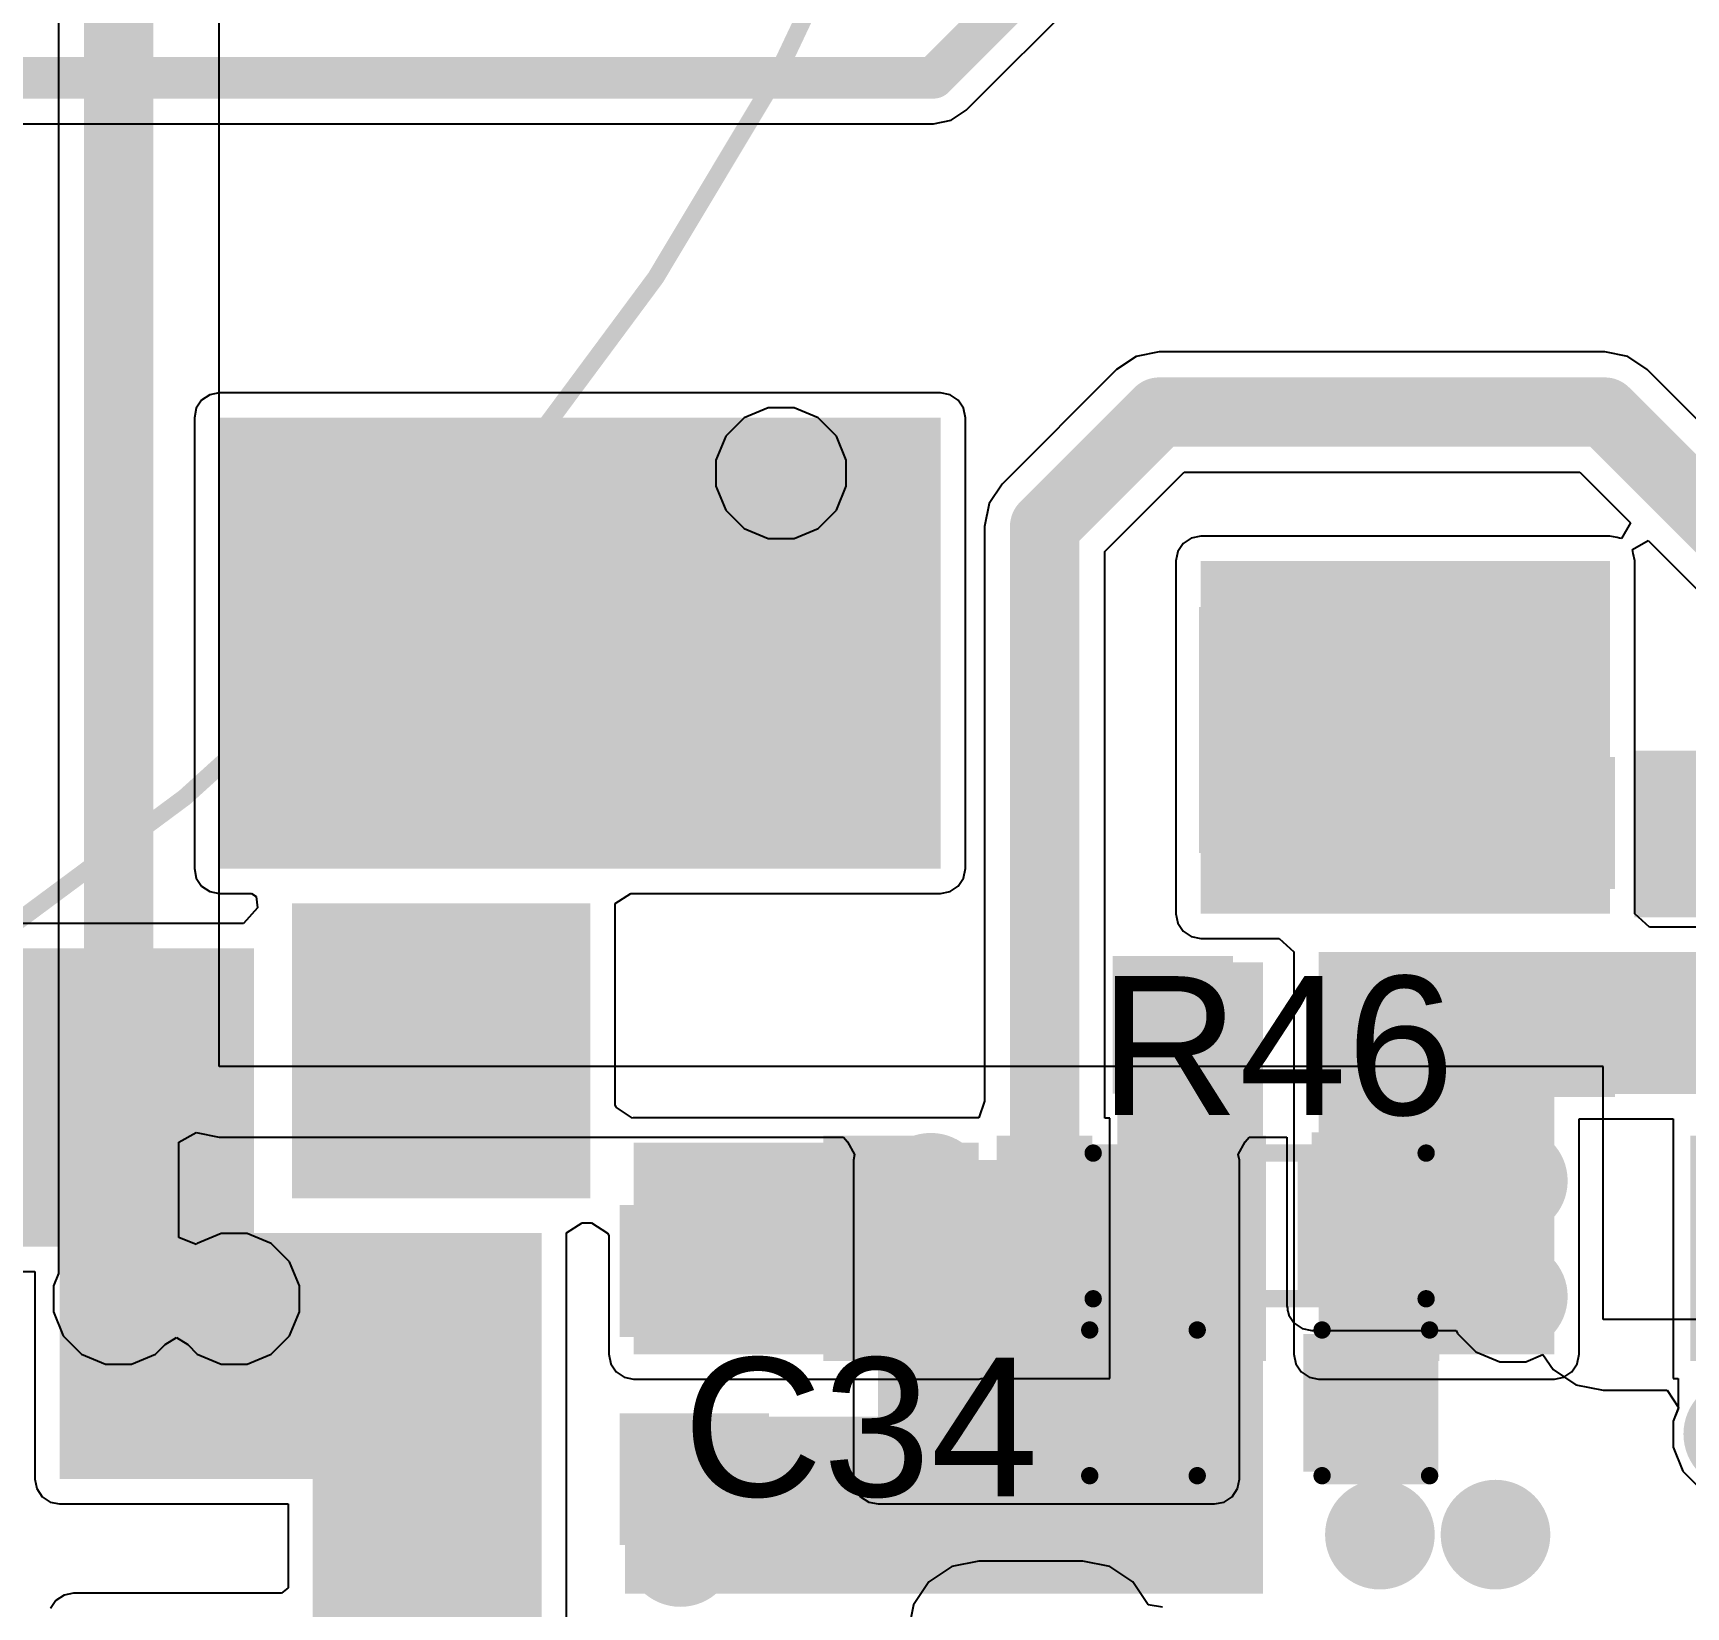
# Model space of a CAD drawing. Header units: millimetres. Extents: x 0 to 214, y 0 to 214.
# Drawn here: x 2.6093 to 3.0859, y 2.4732 to 2.9269 of the extents above; entities that cross this region are included whole.
import ezdxf

# ---------------------------------------------------------------- set-up
doc = ezdxf.new("R2010")
doc.units = ezdxf.units.MM
doc.header["$MEASUREMENT"] = 0
for name, color, linetype in [('BottomLayer', 5, 'Continuous'), ('BottomPaste', 16, 'Continuous'), ('BottomSolder', 6, 'Continuous'), ('TopLayer', 1, 'Continuous'), ('TopOverlay', 2, 'Continuous'), ('TopPaste', 8, 'Continuous'), ('TopSolder', 216, 'Continuous'), ('ViaHoleLayer', 16, 'Continuous')]:
    doc.layers.add(name, color=color, linetype=linetype)
doc.styles.add('Arial', font='', dxfattribs={"height": 0.2})
doc.styles.get('Arial').set_extended_font_data('Arial')

# ---------------------------------------------------------------- blocks, each defined once
blk = doc.blocks.new('FC_PFC1060_850M_B_L_18')
at = {"layer": 'TopOverlay', "const_width": 0.005}
blk.add_lwpolyline([(0.29598, 0, 1), (-1.08198, 0, 1)], format="xyb", close=True, dxfattribs=at)
blk = doc.blocks.new('C___0603_20')
at = {"layer": 'TopLayer'}
for points in [[(-0.015, 0.0175), (-0.015, -0.0175), (-0.045, -0.0175), (-0.045, 0.0175)], [(0.045, 0.0175), (0.045, -0.0175), (0.015, -0.0175), (0.015, 0.0175)]]:
    blk.add_hatch(color=1, dxfattribs=at).paths.add_polyline_path(points)
at = {"layer": 'TopPaste'}
for points in [[(-0.015, 0.0175), (-0.015, -0.0175), (-0.045, -0.0175), (-0.045, 0.0175)], [(0.045, 0.0175), (0.045, -0.0175), (0.015, -0.0175), (0.015, 0.0175)]]:
    blk.add_hatch(color=8, dxfattribs=at).paths.add_polyline_path(points)
at = {"layer": 'TopSolder'}
for points in [[(-0.01264, 0.01986), (-0.01264, -0.01986), (-0.04736, -0.01986), (-0.04736, 0.01986)], [(0.04736, 0.01986), (0.04736, -0.01986), (0.01264, -0.01986), (0.01264, 0.01986)]]:
    blk.add_hatch(color=216, dxfattribs=at).paths.add_polyline_path(points)
at = {"layer": 'TopOverlay', "const_width": 0.005}
for points in [[(-0.049, 0.021), (-0.049, -0.021)], [(-0.018, 0.021), (-0.049, 0.021)], [(0.049, 0.021), (0.018, 0.021)], [(0.049, 0.021), (0.049, -0.021)], [(-0.018, -0.021), (-0.049, -0.021)], [(0.049, -0.021), (0.018, -0.021)]]:
    blk.add_lwpolyline(points, dxfattribs=at)
at = {"layer": 'TopOverlay', "const_width": 0.0025}
for points in [[(-0.05025, 0.021, 1), (-0.04775, 0.021, 1)], [(-0.05025, 0.021, 1), (-0.04775, 0.021, 1)], [(-0.01925, 0.021, 1), (-0.01675, 0.021, 1)], [(0.01675, 0.021, 1), (0.01925, 0.021, 1)], [(0.04775, 0.021, 1), (0.05025, 0.021, 1)], [(0.04775, 0.021, 1), (0.05025, 0.021, 1)], [(-0.05025, -0.021, 1), (-0.04775, -0.021, 1)], [(-0.05025, -0.021, 1), (-0.04775, -0.021, 1)], [(-0.01925, -0.021, 1), (-0.01675, -0.021, 1)], [(0.01675, -0.021, 1), (0.01925, -0.021, 1)], [(0.04775, -0.021, 1), (0.05025, -0.021, 1)], [(0.04775, -0.021, 1), (0.05025, -0.021, 1)]]:
    blk.add_lwpolyline(points, format="xyb", close=True, dxfattribs=at)
blk = doc.blocks.new('R___0603_45')
at = {"layer": 'TopLayer'}
for points in [[(-0.015, 0.0175), (-0.015, -0.0175), (-0.045, -0.0175), (-0.045, 0.0175)], [(0.045, 0.0175), (0.045, -0.0175), (0.015, -0.0175), (0.015, 0.0175)]]:
    blk.add_hatch(color=1, dxfattribs=at).paths.add_polyline_path(points)
at = {"layer": 'TopPaste'}
for points in [[(-0.015, 0.0175), (-0.015, -0.0175), (-0.045, -0.0175), (-0.045, 0.0175)], [(0.045, 0.0175), (0.045, -0.0175), (0.015, -0.0175), (0.015, 0.0175)]]:
    blk.add_hatch(color=8, dxfattribs=at).paths.add_polyline_path(points)
at = {"layer": 'TopSolder'}
for points in [[(-0.011, 0.0215), (-0.011, -0.0215), (-0.049, -0.0215), (-0.049, 0.0215)], [(0.049, 0.0215), (0.049, -0.0215), (0.011, -0.0215), (0.011, 0.0215)]]:
    blk.add_hatch(color=216, dxfattribs=at).paths.add_polyline_path(points)
at = {"layer": 'TopOverlay', "const_width": 0.005}
for points in [[(-0.048, 0.021), (0.048, 0.021)], [(-0.048, -0.021), (-0.048, 0.021)], [(0.048, -0.021), (0.048, 0.021)], [(-0.048, -0.021), (0.048, -0.021)]]:
    blk.add_lwpolyline(points, dxfattribs=at)
at = {"layer": 'TopOverlay', "const_width": 0.0025}
for points in [[(-0.04925, 0.021, 1), (-0.04675, 0.021, 1)], [(-0.04925, 0.021, 1), (-0.04675, 0.021, 1)], [(0.04675, 0.021, 1), (0.04925, 0.021, 1)], [(0.04675, 0.021, 1), (0.04925, 0.021, 1)], [(-0.04925, -0.021, 1), (-0.04675, -0.021, 1)], [(-0.04925, -0.021, 1), (-0.04675, -0.021, 1)], [(0.04675, -0.021, 1), (0.04925, -0.021, 1)], [(0.04675, -0.021, 1), (0.04925, -0.021, 1)]]:
    blk.add_lwpolyline(points, format="xyb", close=True, dxfattribs=at)
blk = doc.blocks.new('R___0603_B_51')
at = {"layer": 'BottomLayer'}
for points in [[(-0.045, -0.0175), (-0.045, 0.0175), (-0.015, 0.0175), (-0.015, -0.0175)], [(0.015, -0.0175), (0.015, 0.0175), (0.045, 0.0175), (0.045, -0.0175)]]:
    blk.add_hatch(color=5, dxfattribs=at).paths.add_polyline_path(points)
at = {"layer": 'BottomPaste'}
for points in [[(-0.045, -0.0175), (-0.045, 0.0175), (-0.015, 0.0175), (-0.015, -0.0175)], [(0.015, -0.0175), (0.015, 0.0175), (0.045, 0.0175), (0.045, -0.0175)]]:
    blk.add_hatch(color=16, dxfattribs=at).paths.add_polyline_path(points)
at = {"layer": 'BottomSolder'}
for points in [[(-0.049, -0.0215), (-0.049, 0.0215), (-0.011, 0.0215), (-0.011, -0.0215)], [(0.011, -0.0215), (0.011, 0.0215), (0.049, 0.0215), (0.049, -0.0215)]]:
    blk.add_hatch(color=6, dxfattribs=at).paths.add_polyline_path(points)
blk = doc.blocks.new('DO_214AD_B_69')
at = {"layer": 'BottomLayer'}
for points in [[(-0.04567, -0.03346), (-0.10866, -0.03346), (-0.10866, 0.03346), (-0.04567, 0.03346)], [(0.10866, -0.03346), (0.04567, -0.03346), (0.04567, 0.03346), (0.10866, 0.03346)]]:
    blk.add_hatch(color=5, dxfattribs=at).paths.add_polyline_path(points)
at = {"layer": 'BottomPaste'}
for points in [[(-0.04567, -0.03346), (-0.10866, -0.03346), (-0.10866, 0.03346), (-0.04567, 0.03346)], [(0.10866, -0.03346), (0.04567, -0.03346), (0.04567, 0.03346), (0.10866, 0.03346)]]:
    blk.add_hatch(color=16, dxfattribs=at).paths.add_polyline_path(points)
at = {"layer": 'BottomSolder'}
for points in [[(-0.04367, -0.03546), (-0.11066, -0.03546), (-0.11066, 0.03546), (-0.04367, 0.03546)], [(0.11066, -0.03546), (0.04367, -0.03546), (0.04367, 0.03546), (0.11066, 0.03546)]]:
    blk.add_hatch(color=6, dxfattribs=at).paths.add_polyline_path(points)
blk = doc.blocks.new('C___1206_B_92')
at = {"layer": 'BottomLayer'}
for points in [[(-0.08, 0.035), (-0.02, 0.035), (-0.02, -0.035), (-0.08, -0.035)], [(0.02, 0.035), (0.08, 0.035), (0.08, -0.035), (0.02, -0.035)]]:
    blk.add_hatch(color=5, dxfattribs=at).paths.add_polyline_path(points)
at = {"layer": 'BottomPaste'}
for points in [[(-0.08, 0.035), (-0.02, 0.035), (-0.02, -0.035), (-0.08, -0.035)], [(0.02, 0.035), (0.08, 0.035), (0.08, -0.035), (0.02, -0.035)]]:
    blk.add_hatch(color=16, dxfattribs=at).paths.add_polyline_path(points)
at = {"layer": 'BottomSolder'}
for points in [[(-0.084, 0.039), (-0.016, 0.039), (-0.016, -0.039), (-0.084, -0.039)], [(0.016, 0.039), (0.084, 0.039), (0.084, -0.039), (0.016, -0.039)]]:
    blk.add_hatch(color=6, dxfattribs=at).paths.add_polyline_path(points)
blk = doc.blocks.new('UCC256404DDBR_B_96')
at = {"layer": 'BottomLayer'}
for points in [[(-0.139764, 0.186811), (-0.07874, 0.186811), (-0.07874, 0.163189), (-0.139764, 0.163189)], [(0.07874, 0.186811), (0.139764, 0.186811), (0.139764, 0.163189), (0.07874, 0.163189)], [(-0.139764, 0.136811), (-0.07874, 0.136811), (-0.07874, 0.113189), (-0.139764, 0.113189)], [(0.07874, 0.136811), (0.139764, 0.136811), (0.139764, 0.113189), (0.07874, 0.113189)], [(-0.139764, 0.086811), (-0.07874, 0.086811), (-0.07874, 0.063189), (-0.139764, 0.063189)], [(0.07874, 0.086811), (0.139764, 0.086811), (0.139764, 0.063189), (0.07874, 0.063189)], [(-0.139764, 0.036811), (-0.07874, 0.036811), (-0.07874, 0.013189), (-0.139764, 0.013189)], [(0.07874, 0.036811), (0.139764, 0.036811), (0.139764, 0.013189), (0.07874, 0.013189)], [(-0.139764, -0.013189), (-0.07874, -0.013189), (-0.07874, -0.036811), (-0.139764, -0.036811)], [(-0.139764, -0.063189), (-0.07874, -0.063189), (-0.07874, -0.086811), (-0.139764, -0.086811)], [(0.07874, -0.063189), (0.139764, -0.063189), (0.139764, -0.086811), (0.07874, -0.086811)], [(0.07874, -0.113189), (0.139764, -0.113189), (0.139764, -0.136811), (0.07874, -0.136811)], [(-0.139764, -0.163189), (-0.07874, -0.163189), (-0.07874, -0.186811), (-0.139764, -0.186811)], [(0.07874, -0.163189), (0.139764, -0.163189), (0.139764, -0.186811), (0.07874, -0.186811)]]:
    blk.add_hatch(color=5, dxfattribs=at).paths.add_polyline_path(points)
at = {"layer": 'BottomPaste'}
for points in [[(-0.139764, 0.186811), (-0.07874, 0.186811), (-0.07874, 0.163189), (-0.139764, 0.163189)], [(0.07874, 0.186811), (0.139764, 0.186811), (0.139764, 0.163189), (0.07874, 0.163189)], [(-0.139764, 0.136811), (-0.07874, 0.136811), (-0.07874, 0.113189), (-0.139764, 0.113189)], [(0.07874, 0.136811), (0.139764, 0.136811), (0.139764, 0.113189), (0.07874, 0.113189)], [(-0.139764, 0.086811), (-0.07874, 0.086811), (-0.07874, 0.063189), (-0.139764, 0.063189)], [(0.07874, 0.086811), (0.139764, 0.086811), (0.139764, 0.063189), (0.07874, 0.063189)], [(-0.139764, 0.036811), (-0.07874, 0.036811), (-0.07874, 0.013189), (-0.139764, 0.013189)], [(0.07874, 0.036811), (0.139764, 0.036811), (0.139764, 0.013189), (0.07874, 0.013189)], [(-0.139764, -0.013189), (-0.07874, -0.013189), (-0.07874, -0.036811), (-0.139764, -0.036811)], [(-0.139764, -0.063189), (-0.07874, -0.063189), (-0.07874, -0.086811), (-0.139764, -0.086811)], [(0.07874, -0.063189), (0.139764, -0.063189), (0.139764, -0.086811), (0.07874, -0.086811)], [(0.07874, -0.113189), (0.139764, -0.113189), (0.139764, -0.136811), (0.07874, -0.136811)], [(-0.139764, -0.163189), (-0.07874, -0.163189), (-0.07874, -0.186811), (-0.139764, -0.186811)], [(0.07874, -0.163189), (0.139764, -0.163189), (0.139764, -0.186811), (0.07874, -0.186811)]]:
    blk.add_hatch(color=16, dxfattribs=at).paths.add_polyline_path(points)
at = {"layer": 'BottomSolder'}
for points in [[(-0.141733, 0.18878), (-0.076771, 0.18878), (-0.076771, 0.16122), (-0.141733, 0.16122)], [(0.076771, 0.18878), (0.141733, 0.18878), (0.141733, 0.16122), (0.076771, 0.16122)], [(-0.141733, 0.13878), (-0.076771, 0.13878), (-0.076771, 0.11122), (-0.141733, 0.11122)], [(0.076771, 0.13878), (0.141733, 0.13878), (0.141733, 0.11122), (0.076771, 0.11122)], [(-0.141733, 0.08878), (-0.076771, 0.08878), (-0.076771, 0.06122), (-0.141733, 0.06122)], [(0.076771, 0.08878), (0.141733, 0.08878), (0.141733, 0.06122), (0.076771, 0.06122)], [(-0.141733, 0.03878), (-0.076771, 0.03878), (-0.076771, 0.01122), (-0.141733, 0.01122)], [(0.076771, 0.03878), (0.141733, 0.03878), (0.141733, 0.01122), (0.076771, 0.01122)], [(-0.141733, -0.01122), (-0.076771, -0.01122), (-0.076771, -0.03878), (-0.141733, -0.03878)], [(-0.141733, -0.06122), (-0.076771, -0.06122), (-0.076771, -0.08878), (-0.141733, -0.08878)], [(0.076771, -0.06122), (0.141733, -0.06122), (0.141733, -0.08878), (0.076771, -0.08878)], [(0.076771, -0.11122), (0.141733, -0.11122), (0.141733, -0.13878), (0.076771, -0.13878)], [(-0.141733, -0.16122), (-0.076771, -0.16122), (-0.076771, -0.18878), (-0.141733, -0.18878)], [(0.076771, -0.16122), (0.141733, -0.16122), (0.141733, -0.18878), (0.076771, -0.18878)]]:
    blk.add_hatch(color=6, dxfattribs=at).paths.add_polyline_path(points)
blk = doc.blocks.new('____0603_B_133')
at = {"layer": 'BottomLayer'}
for points in [[(-0.045, -0.0175), (-0.045, 0.0175), (-0.015, 0.0175), (-0.015, -0.0175)], [(0.015, -0.0175), (0.015, 0.0175), (0.045, 0.0175), (0.045, -0.0175)]]:
    blk.add_hatch(color=5, dxfattribs=at).paths.add_polyline_path(points)
at = {"layer": 'BottomPaste'}
for points in [[(-0.045, -0.0175), (-0.045, 0.0175), (-0.015, 0.0175), (-0.015, -0.0175)], [(0.015, -0.0175), (0.015, 0.0175), (0.045, 0.0175), (0.045, -0.0175)]]:
    blk.add_hatch(color=16, dxfattribs=at).paths.add_polyline_path(points)
at = {"layer": 'BottomSolder'}
for points in [[(-0.049, -0.0215), (-0.049, 0.0215), (-0.011, 0.0215), (-0.011, -0.0215)], [(0.011, -0.0215), (0.011, 0.0215), (0.049, 0.0215), (0.049, -0.0215)]]:
    blk.add_hatch(color=6, dxfattribs=at).paths.add_polyline_path(points)
blk = doc.blocks.new('SOT_23_B_174')
at = {"layer": 'BottomLayer'}
for points in [[(-0.05354, 0.05748), (-0.02126, 0.05748), (-0.02126, 0.02126), (-0.05354, 0.02126)], [(0.02126, 0.05748), (0.05354, 0.05748), (0.05354, 0.02126), (0.02126, 0.02126)], [(-0.01614, -0.02126), (0.01614, -0.02126), (0.01614, -0.05748), (-0.01614, -0.05748)]]:
    blk.add_hatch(color=5, dxfattribs=at).paths.add_polyline_path(points)
at = {"layer": 'BottomPaste'}
for points in [[(-0.05354, 0.05748), (-0.02126, 0.05748), (-0.02126, 0.02126), (-0.05354, 0.02126)], [(0.02126, 0.05748), (0.05354, 0.05748), (0.05354, 0.02126), (0.02126, 0.02126)], [(-0.01614, -0.02126), (0.01614, -0.02126), (0.01614, -0.05748), (-0.01614, -0.05748)]]:
    blk.add_hatch(color=16, dxfattribs=at).paths.add_polyline_path(points)
at = {"layer": 'BottomSolder'}
for points in [[(-0.05754, 0.06148), (-0.01726, 0.06148), (-0.01726, 0.01726), (-0.05754, 0.01726)], [(0.01726, 0.06148), (0.05754, 0.06148), (0.05754, 0.01726), (0.01726, 0.01726)], [(-0.02014, -0.01726), (0.02014, -0.01726), (0.02014, -0.06148), (-0.02014, -0.06148)]]:
    blk.add_hatch(color=6, dxfattribs=at).paths.add_polyline_path(points)
blk = doc.blocks.new('C___0603_B_236')
at = {"layer": 'BottomLayer'}
for points in [[(-0.045, -0.0175), (-0.045, 0.0175), (-0.015, 0.0175), (-0.015, -0.0175)], [(0.015, -0.0175), (0.015, 0.0175), (0.045, 0.0175), (0.045, -0.0175)]]:
    blk.add_hatch(color=5, dxfattribs=at).paths.add_polyline_path(points)
at = {"layer": 'BottomPaste'}
for points in [[(-0.045, -0.0175), (-0.045, 0.0175), (-0.015, 0.0175), (-0.015, -0.0175)], [(0.015, -0.0175), (0.015, 0.0175), (0.045, 0.0175), (0.045, -0.0175)]]:
    blk.add_hatch(color=16, dxfattribs=at).paths.add_polyline_path(points)
at = {"layer": 'BottomSolder'}
for points in [[(-0.04736, -0.01986), (-0.04736, 0.01986), (-0.01264, 0.01986), (-0.01264, -0.01986)], [(0.01264, -0.01986), (0.01264, 0.01986), (0.04736, 0.01986), (0.04736, -0.01986)]]:
    blk.add_hatch(color=6, dxfattribs=at).paths.add_polyline_path(points)
blk = doc.blocks.new('C___0603_B_239')
at = {"layer": 'BottomLayer'}
for points in [[(-0.045, -0.0175), (-0.045, 0.0175), (-0.015, 0.0175), (-0.015, -0.0175)], [(0.015, -0.0175), (0.015, 0.0175), (0.045, 0.0175), (0.045, -0.0175)]]:
    blk.add_hatch(color=5, dxfattribs=at).paths.add_polyline_path(points)
at = {"layer": 'BottomPaste'}
for points in [[(-0.045, -0.0175), (-0.045, 0.0175), (-0.015, 0.0175), (-0.015, -0.0175)], [(0.015, -0.0175), (0.015, 0.0175), (0.045, 0.0175), (0.045, -0.0175)]]:
    blk.add_hatch(color=16, dxfattribs=at).paths.add_polyline_path(points)
at = {"layer": 'BottomSolder'}
for points in [[(-0.04736, -0.01986), (-0.04736, 0.01986), (-0.01264, 0.01986), (-0.01264, -0.01986)], [(0.01264, -0.01986), (0.01264, 0.01986), (0.04736, 0.01986), (0.04736, -0.01986)]]:
    blk.add_hatch(color=6, dxfattribs=at).paths.add_polyline_path(points)

msp = doc.modelspace()

# ---------------------------------------------------------------- hatches: boundary and pattern name
at = {"layer": 'BottomLayer'}
for points in [[(2.663, 2.686), (2.871, 2.686), (2.871, 2.816), (2.663, 2.816)], [(2.946, 2.673), (3.064, 2.673), (3.064, 2.77472), (2.946, 2.77472)], [(3.071, 2.672), (3.284, 2.672), (3.284, 2.72), (3.071, 2.72)], [(2.684, 2.591), (2.77, 2.591), (2.77, 2.676), (2.684, 2.676)], [(2.539, 2.577), (2.673, 2.577), (2.673, 2.663), (2.539, 2.663)], [(2.98, 2.621), (3.215, 2.621), (3.215, 2.662), (2.98, 2.662)], [(2.922, 2.488), (2.964, 2.488), (2.964, 2.659), (2.922, 2.659)], [(2.98, 2.546), (3.048, 2.546), (3.048, 2.647), (2.98, 2.647)], [(2.7825, 2.54599), (2.882, 2.54599), (2.882, 2.60702), (2.7825, 2.60702)], [(2.617, 2.51), (2.756, 2.51), (2.756, 2.581), (2.617, 2.581)], [(2.69, 2.31), (2.756, 2.31), (2.756, 2.581), (2.69, 2.581)], [(2.78, 2.477), (2.964, 2.477), (2.964, 2.528), (2.78, 2.528)]]:
    msp.add_hatch(color=5, dxfattribs=at).paths.add_polyline_path(points)
h = msp.add_hatch(color=5, dxfattribs=at)
edge = h.paths.add_edge_path()
edge.add_arc((2.825, 2.8), 0.01181, 0, 360)
h = msp.add_hatch(color=5, dxfattribs=at)
edge = h.paths.add_edge_path()
edge.add_arc((2.70767, 2.657), 0.01181, 0, 360)
h = msp.add_hatch(color=5, dxfattribs=at)
edge = h.paths.add_edge_path()
edge.add_arc((2.741, 2.657), 0.01181, 0, 360)
h = msp.add_hatch(color=5, dxfattribs=at)
edge = h.paths.add_edge_path()
edge.add_arc((3.036, 2.596), 0.01181, 0, 360)
h = msp.add_hatch(color=5, dxfattribs=at)
edge = h.paths.add_edge_path()
edge.add_arc((2.86819, 2.594), 0.01181, 0, 360)
h = msp.add_hatch(color=5, dxfattribs=at)
edge = h.paths.add_edge_path()
edge.add_arc((2.634, 2.562), 0.01181, 0, 360)
h = msp.add_hatch(color=5, dxfattribs=at)
edge = h.paths.add_edge_path()
edge.add_arc((2.66733, 2.562), 0.01181, 0, 360)
h = msp.add_hatch(color=5, dxfattribs=at)
edge = h.paths.add_edge_path()
edge.add_arc((3.036, 2.56267), 0.01181, 0, 360)
h = msp.add_hatch(color=5, dxfattribs=at)
edge = h.paths.add_edge_path()
edge.add_arc((2.86819, 2.56067), 0.01181, 0, 360)
h = msp.add_hatch(color=5, dxfattribs=at)
edge = h.paths.add_edge_path()
edge.add_arc((2.99767, 2.494), 0.01181, 0, 360)
h = msp.add_hatch(color=5, dxfattribs=at)
edge = h.paths.add_edge_path()
edge.add_arc((3.031, 2.494), 0.01181, 0, 360)
h = msp.add_hatch(color=5, dxfattribs=at)
edge = h.paths.add_edge_path()
edge.add_arc((2.796, 2.489), 0.01181, 0, 360)
at = {"layer": 'BottomSolder'}
h = msp.add_hatch(color=6, dxfattribs=at)
edge = h.paths.add_edge_path()
edge.add_arc((2.825, 2.8), 0.01581, 0, 360)
h = msp.add_hatch(color=6, dxfattribs=at)
edge = h.paths.add_edge_path()
edge.add_arc((2.70767, 2.657), 0.01581, 0, 360)
h = msp.add_hatch(color=6, dxfattribs=at)
edge = h.paths.add_edge_path()
edge.add_arc((2.741, 2.657), 0.01581, 0, 360)
h = msp.add_hatch(color=6, dxfattribs=at)
edge = h.paths.add_edge_path()
edge.add_arc((3.036, 2.596), 0.01581, 0, 360)
h = msp.add_hatch(color=6, dxfattribs=at)
edge = h.paths.add_edge_path()
edge.add_arc((2.86819, 2.594), 0.01581, 0, 360)
h = msp.add_hatch(color=6, dxfattribs=at)
edge = h.paths.add_edge_path()
edge.add_arc((3.036, 2.56267), 0.01581, 0, 360)
h = msp.add_hatch(color=6, dxfattribs=at)
edge = h.paths.add_edge_path()
edge.add_arc((2.634, 2.562), 0.01581, 0, 360)
h = msp.add_hatch(color=6, dxfattribs=at)
edge = h.paths.add_edge_path()
edge.add_arc((2.66733, 2.562), 0.01581, 0, 360)
h = msp.add_hatch(color=6, dxfattribs=at)
edge = h.paths.add_edge_path()
edge.add_arc((2.86819, 2.56067), 0.01581, 0, 360)
h = msp.add_hatch(color=6, dxfattribs=at)
edge = h.paths.add_edge_path()
edge.add_arc((3.101, 2.523), 0.01581, 0, 360)
h = msp.add_hatch(color=6, dxfattribs=at)
edge = h.paths.add_edge_path()
edge.add_arc((2.99767, 2.494), 0.01581, 0, 360)
h = msp.add_hatch(color=6, dxfattribs=at)
edge = h.paths.add_edge_path()
edge.add_arc((3.031, 2.494), 0.01581, 0, 360)
h = msp.add_hatch(color=6, dxfattribs=at)
edge = h.paths.add_edge_path()
edge.add_arc((2.796, 2.489), 0.01581, 0, 360)
at = {"layer": 'TopLayer'}
h = msp.add_hatch(color=1, dxfattribs=at)
edge = h.paths.add_edge_path()
edge.add_arc((2.825, 2.8), 0.01181, 0, 360)
h = msp.add_hatch(color=1, dxfattribs=at)
edge = h.paths.add_edge_path()
edge.add_arc((2.70767, 2.657), 0.01181, 0, 360)
h = msp.add_hatch(color=1, dxfattribs=at)
edge = h.paths.add_edge_path()
edge.add_arc((2.741, 2.657), 0.01181, 0, 360)
for points in [[(2.978, 2.56), (3.046, 2.56), (3.046, 2.61), (2.978, 2.61)], [(2.853, 2.51), (2.95, 2.51), (2.95, 2.602), (2.853, 2.602)]]:
    msp.add_hatch(color=1, dxfattribs=at).paths.add_polyline_path(points)
h = msp.add_hatch(color=1, dxfattribs=at)
edge = h.paths.add_edge_path()
edge.add_arc((3.036, 2.596), 0.01181, 0, 360)
h = msp.add_hatch(color=1, dxfattribs=at)
edge = h.paths.add_edge_path()
edge.add_arc((2.86819, 2.594), 0.01181, 0, 360)
h = msp.add_hatch(color=1, dxfattribs=at)
edge = h.paths.add_edge_path()
edge.add_arc((2.634, 2.562), 0.01181, 0, 360)
h = msp.add_hatch(color=1, dxfattribs=at)
edge = h.paths.add_edge_path()
edge.add_arc((2.66733, 2.562), 0.01181, 0, 360)
h = msp.add_hatch(color=1, dxfattribs=at)
edge = h.paths.add_edge_path()
edge.add_arc((3.036, 2.56267), 0.01181, 0, 360)
h = msp.add_hatch(color=1, dxfattribs=at)
edge = h.paths.add_edge_path()
edge.add_arc((2.86819, 2.56067), 0.01181, 0, 360)
h = msp.add_hatch(color=1, dxfattribs=at)
edge = h.paths.add_edge_path()
edge.add_arc((2.99767, 2.494), 0.01181, 0, 360)
h = msp.add_hatch(color=1, dxfattribs=at)
edge = h.paths.add_edge_path()
edge.add_arc((3.031, 2.494), 0.01181, 0, 360)
h = msp.add_hatch(color=1, dxfattribs=at)
edge = h.paths.add_edge_path()
edge.add_arc((2.796, 2.489), 0.01181, 0, 360)
at = {"layer": 'TopSolder'}
h = msp.add_hatch(color=216, dxfattribs=at)
edge = h.paths.add_edge_path()
edge.add_arc((2.825, 2.8), 0.01581, 0, 360)
h = msp.add_hatch(color=216, dxfattribs=at)
edge = h.paths.add_edge_path()
edge.add_arc((2.70767, 2.657), 0.01581, 0, 360)
h = msp.add_hatch(color=216, dxfattribs=at)
edge = h.paths.add_edge_path()
edge.add_arc((2.741, 2.657), 0.01581, 0, 360)
h = msp.add_hatch(color=216, dxfattribs=at)
edge = h.paths.add_edge_path()
edge.add_arc((3.036, 2.596), 0.01581, 0, 360)
h = msp.add_hatch(color=216, dxfattribs=at)
edge = h.paths.add_edge_path()
edge.add_arc((2.86819, 2.594), 0.01581, 0, 360)
h = msp.add_hatch(color=216, dxfattribs=at)
edge = h.paths.add_edge_path()
edge.add_arc((3.036, 2.56267), 0.01581, 0, 360)
h = msp.add_hatch(color=216, dxfattribs=at)
edge = h.paths.add_edge_path()
edge.add_arc((2.634, 2.562), 0.01581, 0, 360)
h = msp.add_hatch(color=216, dxfattribs=at)
edge = h.paths.add_edge_path()
edge.add_arc((2.66733, 2.562), 0.01581, 0, 360)
h = msp.add_hatch(color=216, dxfattribs=at)
edge = h.paths.add_edge_path()
edge.add_arc((2.86819, 2.56067), 0.01581, 0, 360)
h = msp.add_hatch(color=216, dxfattribs=at)
edge = h.paths.add_edge_path()
edge.add_arc((3.101, 2.523), 0.01581, 0, 360)
h = msp.add_hatch(color=216, dxfattribs=at)
edge = h.paths.add_edge_path()
edge.add_arc((2.99767, 2.494), 0.01581, 0, 360)
h = msp.add_hatch(color=216, dxfattribs=at)
edge = h.paths.add_edge_path()
edge.add_arc((3.031, 2.494), 0.01581, 0, 360)
h = msp.add_hatch(color=216, dxfattribs=at)
edge = h.paths.add_edge_path()
edge.add_arc((2.796, 2.489), 0.01581, 0, 360)
at = {"layer": 'ViaHoleLayer'}
h = msp.add_hatch(color=16, dxfattribs=at)
edge = h.paths.add_edge_path()
edge.add_arc((2.825, 2.8), 0.00591, 0, 360)
h = msp.add_hatch(color=16, dxfattribs=at)
edge = h.paths.add_edge_path()
edge.add_arc((2.70767, 2.657), 0.00591, 0, 360)
h = msp.add_hatch(color=16, dxfattribs=at)
edge = h.paths.add_edge_path()
edge.add_arc((2.741, 2.657), 0.00591, 0, 360)
h = msp.add_hatch(color=16, dxfattribs=at)
edge = h.paths.add_edge_path()
edge.add_arc((2.86819, 2.594), 0.00591, 0, 360)
h = msp.add_hatch(color=16, dxfattribs=at)
edge = h.paths.add_edge_path()
edge.add_arc((3.036, 2.596), 0.00591, 0, 360)
h = msp.add_hatch(color=16, dxfattribs=at)
edge = h.paths.add_edge_path()
edge.add_arc((2.634, 2.562), 0.00591, 0, 360)
h = msp.add_hatch(color=16, dxfattribs=at)
edge = h.paths.add_edge_path()
edge.add_arc((2.66733, 2.562), 0.00591, 0, 360)
h = msp.add_hatch(color=16, dxfattribs=at)
edge = h.paths.add_edge_path()
edge.add_arc((2.86819, 2.56067), 0.00591, 0, 360)
h = msp.add_hatch(color=16, dxfattribs=at)
edge = h.paths.add_edge_path()
edge.add_arc((3.036, 2.56267), 0.00591, 0, 360)
h = msp.add_hatch(color=16, dxfattribs=at)
edge = h.paths.add_edge_path()
edge.add_arc((2.99767, 2.494), 0.00591, 0, 360)
h = msp.add_hatch(color=16, dxfattribs=at)
edge = h.paths.add_edge_path()
edge.add_arc((3.031, 2.494), 0.00591, 0, 360)
h = msp.add_hatch(color=16, dxfattribs=at)
edge = h.paths.add_edge_path()
edge.add_arc((2.796, 2.489), 0.00591, 0, 360)

# ---------------------------------------------------------------- linework, layer by layer
at = {"layer": 'BottomLayer'}
for p, q in [((2.87837, 2.90463), (2.94937, 2.97563)), ((2.87407, 2.90175), (2.87837, 2.90463)), ((1.628, 2.90075), (2.869, 2.90075)), ((2.869, 2.90075), (2.87407, 2.90175)), ((2.92738, 2.83364), (2.92175, 2.82988)), ((2.93401, 2.83496), (2.92738, 2.83364)), ((3.06249, 2.83496), (2.93401, 2.83496)), ((3.06912, 2.83364), (3.06249, 2.83496)), ((3.07475, 2.82988), (3.06912, 2.83364)), ((2.92175, 2.82988), (2.88874, 2.79687)), ((3.10048, 2.80414), (3.07475, 2.82988)), ((2.66027, 2.82259), (2.65795, 2.82105)), ((2.663, 2.82314), (2.66027, 2.82259)), ((2.871, 2.82314), (2.663, 2.82314)), ((2.87373, 2.82259), (2.871, 2.82314)), ((2.87605, 2.82105), (2.87373, 2.82259)), ((2.65641, 2.81873), (2.65586, 2.816)), ((2.65795, 2.82105), (2.65641, 2.81873)), ((2.87759, 2.81873), (2.87605, 2.82105)), ((2.87814, 2.816), (2.87759, 2.81873)), ((2.65586, 2.816), (2.65586, 2.686)), ((2.87814, 2.686), (2.87814, 2.816)), ((2.91833, 2.77743), (2.94119, 2.80029)), ((2.94119, 2.80029), (3.05531, 2.80029)), ((3.05531, 2.80029), (3.06989, 2.78571)), ((2.88874, 2.79687), (2.88499, 2.79125)), ((2.88499, 2.79125), (2.88367, 2.78461)), ((2.88367, 2.78461), (2.88367, 2.61892)), ((3.06989, 2.78571), (3.06731, 2.78122)), ((2.94095, 2.77976), (2.93941, 2.77745)), ((2.94327, 2.78131), (2.94095, 2.77976)), ((2.946, 2.78185), (2.94327, 2.78131)), ((3.064, 2.78185), (2.946, 2.78185)), ((3.06609, 2.78144), (3.064, 2.78185)), ((3.06673, 2.78131), (3.06609, 2.78144)), ((3.06731, 2.78122), (3.06673, 2.78131)), ((3.0705, 2.77803), (3.075, 2.7806)), ((3.075, 2.7806), (3.11221, 2.74339)), ((2.91833, 2.61402), (2.91833, 2.77743)), ((2.93941, 2.77745), (2.93886, 2.77472)), ((2.93886, 2.77472), (2.93886, 2.673)), ((3.07059, 2.77745), (3.0705, 2.77803)), ((3.07072, 2.77681), (3.07059, 2.77745)), ((3.07114, 2.77472), (3.07072, 2.77681)), ((3.07114, 2.673), (3.07114, 2.77472)), ((2.65586, 2.686), (2.65641, 2.68327)), ((2.65641, 2.68327), (2.65795, 2.68095)), ((2.87605, 2.68095), (2.87759, 2.68327)), ((2.87759, 2.68327), (2.87814, 2.686)), ((2.65795, 2.68095), (2.66027, 2.67941)), ((2.66027, 2.67941), (2.663, 2.67886)), ((2.663, 2.67886), (2.67233, 2.67886)), ((2.67233, 2.67886), (2.67369, 2.678)), ((2.77714, 2.676), (2.78167, 2.67886)), ((2.78167, 2.67886), (2.871, 2.67886)), ((2.871, 2.67886), (2.87373, 2.67941)), ((2.87373, 2.67941), (2.87605, 2.68095)), ((2.67409, 2.67469), (2.67004, 2.67014)), ((2.67369, 2.678), (2.67409, 2.67469)), ((2.77714, 2.6178), (2.77714, 2.676)), ((2.67004, 2.67014), (2.539, 2.67014)), ((2.93886, 2.673), (2.93941, 2.67027)), ((2.93941, 2.67027), (2.94095, 2.66795)), ((3.07539, 2.66914), (3.07114, 2.673)), ((3.215, 2.66914), (3.07539, 2.66914)), ((2.94095, 2.66795), (2.94327, 2.66641)), ((2.94327, 2.66641), (2.946, 2.66586)), ((2.946, 2.66586), (2.96861, 2.66586)), ((2.96861, 2.66586), (2.97286, 2.662)), ((2.97286, 2.662), (2.97286, 2.621)), ((2.77756, 2.61713), (2.77714, 2.6178)), ((2.78214, 2.61408), (2.77756, 2.61713)), ((2.88367, 2.61892), (2.882, 2.61415)), ((2.97286, 2.621), (2.97286, 2.546)), ((2.7825, 2.61415), (2.78214, 2.61408)), ((2.882, 2.61415), (2.7825, 2.61415)), ((2.91981, 2.61402), (2.91833, 2.61402)), ((2.91981, 2.53899), (2.91981, 2.61402)), ((3.05514, 2.546), (3.05514, 2.61386)), ((3.05514, 2.61386), (3.08219, 2.61386)), ((3.08219, 2.61386), (3.08219, 2.53899)), ((2.76314, 2.581), (2.76767, 2.58386)), ((2.76767, 2.58386), (2.77, 2.58386)), ((2.77, 2.58386), (2.77036, 2.58394)), ((2.77036, 2.58394), (2.77494, 2.58089)), ((2.76314, 2.39978), (2.76314, 2.581)), ((2.77494, 2.58089), (2.77536, 2.58022)), ((2.77536, 2.58022), (2.77536, 2.54599)), ((2.539, 2.56986), (2.60986, 2.56986)), ((2.60986, 2.56986), (2.60986, 2.51)), ((2.77536, 2.54599), (2.77591, 2.54326)), ((2.97286, 2.546), (2.97341, 2.54327)), ((3.05459, 2.54327), (3.05514, 2.546)), ((2.77591, 2.54326), (2.77745, 2.54095)), ((2.77745, 2.54095), (2.77977, 2.5394)), ((2.97341, 2.54327), (2.97495, 2.54095)), ((2.97495, 2.54095), (2.97727, 2.53941)), ((3.05073, 2.53941), (3.05305, 2.54095)), ((3.05305, 2.54095), (3.05459, 2.54327)), ((2.77977, 2.5394), (2.7825, 2.53885)), ((2.7825, 2.53885), (2.882, 2.53885)), ((2.882, 2.53885), (2.88269, 2.53899)), ((2.88269, 2.53899), (2.91981, 2.53899)), ((2.97727, 2.53941), (2.98, 2.53886)), ((2.98, 2.53886), (3.048, 2.53886)), ((3.048, 2.53886), (3.05073, 2.53941)), ((3.08219, 2.53899), (3.08367, 2.53899)), ((3.08367, 2.53899), (3.08367, 2.53031)), ((3.08367, 2.53031), (3.08219, 2.52674)), ((3.08219, 2.52674), (3.08219, 2.51926)), ((3.08219, 2.51926), (3.08505, 2.51234)), ((3.08505, 2.51234), (3.09034, 2.50705)), ((2.60986, 2.51), (2.61041, 2.50727)), ((2.61041, 2.50727), (2.61195, 2.50495)), ((2.61195, 2.50495), (2.61427, 2.50341)), ((2.61427, 2.50341), (2.617, 2.50286)), ((2.617, 2.50286), (2.68286, 2.50286)), ((2.68286, 2.50286), (2.68286, 2.47867)), ((2.8742, 2.48484), (2.86758, 2.48042)), ((2.882, 2.48639), (2.8742, 2.48484)), ((2.912, 2.48639), (2.882, 2.48639)), ((2.9198, 2.48484), (2.912, 2.48639)), ((2.92642, 2.48042), (2.9198, 2.48484)), ((2.68286, 2.47867), (2.681, 2.47714)), ((2.86758, 2.48042), (2.86316, 2.4738)), ((2.93084, 2.4738), (2.92642, 2.48042)), ((2.61595, 2.47505), (2.61441, 2.47273)), ((2.61827, 2.47659), (2.61595, 2.47505)), ((2.621, 2.47714), (2.61827, 2.47659)), ((2.681, 2.47714), (2.621, 2.47714)), ((2.86316, 2.4738), (2.86161, 2.466)), ((2.935, 2.47314), (2.93084, 2.4738))]:
    msp.add_line(p, q, dxfattribs=at)
for points, const_width in [([(2.869, 2.914), (2.94, 2.985)], 0.012), ([(1.628, 2.914), (2.869, 2.914)], 0.012), ([(2.901, 2.78461), (2.93401, 2.81762)], 0.02), ([(2.93401, 2.81762), (3.06249, 2.81762)], 0.02), ([(3.06249, 2.81762), (3.12447, 2.75564)], 0.02), ([(2.901, 2.5765), (2.901, 2.78461)], 0.02)]:
    msp.add_lwpolyline(points, dxfattribs=dict(at, const_width=const_width))
for points, const_width in [([(2.866, 2.914, 1), (2.872, 2.914, 1)], 0.006), ([(2.866, 2.914, 1), (2.872, 2.914, 1)], 0.006), ([(2.92901, 2.81762, 1), (2.93901, 2.81762, 1)], 0.01), ([(2.92901, 2.81762, 1), (2.93901, 2.81762, 1)], 0.01), ([(3.05749, 2.81762, 1), (3.06749, 2.81762, 1)], 0.01), ([(3.05749, 2.81762, 1), (3.06749, 2.81762, 1)], 0.01), ([(2.896, 2.78461, 1), (2.906, 2.78461, 1)], 0.01), ([(2.896, 2.78461, 1), (2.906, 2.78461, 1)], 0.01), ([(2.896, 2.5765, 1), (2.906, 2.5765, 1)], 0.01)]:
    msp.add_lwpolyline(points, format="xyb", close=True, dxfattribs=dict(at, const_width=const_width))
at = {"layer": 'TopLayer'}
for p, q in [((2.61667, 3.629), (2.61667, 2.56931)), ((2.663, 2.629), (2.663, 3.236)), ((2.82126, 2.81881), (2.81434, 2.81595)), ((2.82874, 2.81881), (2.82126, 2.81881)), ((2.83566, 2.81595), (2.82874, 2.81881)), ((2.81434, 2.81595), (2.80905, 2.81066)), ((2.84095, 2.81066), (2.83566, 2.81595)), ((2.80905, 2.81066), (2.80619, 2.80374)), ((2.84381, 2.80374), (2.84095, 2.81066)), ((2.80619, 2.80374), (2.80619, 2.79626)), ((2.84381, 2.79626), (2.84381, 2.80374)), ((2.80619, 2.79626), (2.80905, 2.78934)), ((2.84095, 2.78934), (2.84381, 2.79626)), ((2.80905, 2.78934), (2.81434, 2.78405)), ((2.83566, 2.78405), (2.84095, 2.78934)), ((2.81434, 2.78405), (2.82126, 2.78119)), ((2.82874, 2.78119), (2.83566, 2.78405)), ((2.82126, 2.78119), (2.82874, 2.78119)), ((3.062, 2.629), (2.663, 2.629)), ((3.062, 2.556), (3.062, 2.629)), ((2.65133, 2.60719), (2.65633, 2.60993)), ((2.65133, 2.57967), (2.65133, 2.60719)), ((2.65633, 2.60993), (2.663, 2.60861)), ((2.663, 2.60861), (2.84298, 2.60861)), ((2.84298, 2.60861), (2.84419, 2.60724)), ((2.84419, 2.60724), (2.84618, 2.60361)), ((2.95682, 2.60361), (2.95881, 2.60724)), ((2.95881, 2.60724), (2.96002, 2.60861)), ((2.96002, 2.60861), (2.97086, 2.60861)), ((2.97086, 2.60861), (2.97086, 2.56)), ((2.84618, 2.60361), (2.84586, 2.602)), ((2.95714, 2.602), (2.95682, 2.60361)), ((2.84586, 2.602), (2.84586, 2.51)), ((2.95714, 2.51), (2.95714, 2.602)), ((2.65633, 2.5776), (2.65133, 2.57967)), ((2.66359, 2.58081), (2.65668, 2.57795)), ((2.67108, 2.58081), (2.66359, 2.58081)), ((2.67799, 2.57795), (2.67108, 2.58081)), ((2.65668, 2.57795), (2.65633, 2.5776)), ((2.68328, 2.57266), (2.67799, 2.57795)), ((2.61667, 2.56931), (2.61519, 2.56574)), ((2.68614, 2.56574), (2.68328, 2.57266)), ((2.61519, 2.56574), (2.61519, 2.55826)), ((2.68614, 2.55826), (2.68614, 2.56574)), ((2.97086, 2.56), (2.971, 2.55931)), ((2.971, 2.55931), (2.971, 2.5585)), ((2.61519, 2.55826), (2.61805, 2.55134)), ((2.68328, 2.55134), (2.68614, 2.55826)), ((2.971, 2.5585), (2.97116, 2.5585)), ((2.97116, 2.5585), (2.97141, 2.55727)), ((2.97141, 2.55727), (2.97295, 2.55495)), ((2.97295, 2.55495), (2.97527, 2.55341)), ((3.181, 2.556), (3.062, 2.556)), ((2.61805, 2.55134), (2.62334, 2.54605)), ((2.6474, 2.5488), (2.65067, 2.55088)), ((2.65067, 2.55088), (2.65393, 2.5488)), ((2.67799, 2.54605), (2.68328, 2.55134)), ((2.97527, 2.55341), (2.978, 2.55286)), ((2.978, 2.55286), (3.0197, 2.55286)), ((3.0197, 2.55286), (3.02005, 2.55201)), ((3.02005, 2.55201), (3.02534, 2.54672)), ((2.62334, 2.54605), (2.63026, 2.54319)), ((2.63774, 2.54319), (2.64466, 2.54605)), ((2.64466, 2.54605), (2.6474, 2.5488)), ((2.65393, 2.5488), (2.65668, 2.54605)), ((2.65668, 2.54605), (2.66359, 2.54319)), ((2.67108, 2.54319), (2.67799, 2.54605)), ((3.02534, 2.54672), (3.03226, 2.54386)), ((3.03974, 2.54386), (3.04469, 2.54591)), ((3.04469, 2.54591), (3.04758, 2.54158)), ((2.63026, 2.54319), (2.63774, 2.54319)), ((2.66359, 2.54319), (2.67108, 2.54319)), ((3.03226, 2.54386), (3.03974, 2.54386)), ((3.04758, 2.54158), (3.0542, 2.53716)), ((3.0542, 2.53716), (3.062, 2.53561)), ((3.062, 2.53561), (3.08047, 2.53561)), ((3.08047, 2.53561), (3.08379, 2.53061)), ((3.08379, 2.53061), (3.08219, 2.52674)), ((3.08219, 2.52674), (3.08219, 2.51926)), ((3.08219, 2.51926), (3.08505, 2.51234)), ((3.08505, 2.51234), (3.09034, 2.50705)), ((2.84586, 2.51), (2.84641, 2.50727)), ((2.84641, 2.50727), (2.84795, 2.50495)), ((2.95505, 2.50495), (2.95659, 2.50727)), ((2.95659, 2.50727), (2.95714, 2.51)), ((2.84795, 2.50495), (2.85027, 2.50341)), ((2.85027, 2.50341), (2.853, 2.50286)), ((2.853, 2.50286), (2.95, 2.50286)), ((2.95, 2.50286), (2.95273, 2.50341)), ((2.95273, 2.50341), (2.95505, 2.50495))]:
    msp.add_line(p, q, dxfattribs=at)
at = {"layer": 'TopLayer', "const_width": 0.02}
msp.add_lwpolyline([(2.634, 2.562), (2.634, 3.629)], dxfattribs=at)
at = {"layer": 'TopLayer', "const_width": 0.01}
msp.add_lwpolyline([(2.629, 2.562, 1), (2.639, 2.562, 1)], format="xyb", close=True, dxfattribs=at)

# ---------------------------------------------------------------- block references
for name, p, rotation in [('FC_PFC1060_850M_B_L_18', (2.216, 2.84615), 270), ('C___1206_B_92', (2.726, 2.678), 90), ('R___0603_B_51', (3.044, 2.66918), 90), ('C___0603_B_239', (3.093, 2.67018), 270), ('UCC256404DDBR_B_96', (3.026, 2.46725), 90), ('____0603_B_133', (2.8, 2.54), 90), ('C___0603_20', (2.963, 2.532), 180), ('SOT_23_B_174', (2.60088, 2.45), 90)]:
    msp.add_blockref(name, p, dxfattribs=dict(rotation=rotation))
for name, p in [('DO_214AD_B_69', (2.90184, 2.726)), ('C___0603_B_236', (2.968, 2.641)), ('R___0603_45', (2.963, 2.583))]:
    msp.add_blockref(name, p)

# ---------------------------------------------------------------- texts
at = {"layer": 'TopOverlay', "style": 'Arial'}
for s, p in [('R46', (2.91668, 2.61501)), ('C34', (2.79668, 2.50501))]:
    msp.add_text(s, height=0.04, dxfattribs=at).set_placement(p)

doc.saveas('drawing.dxf')
